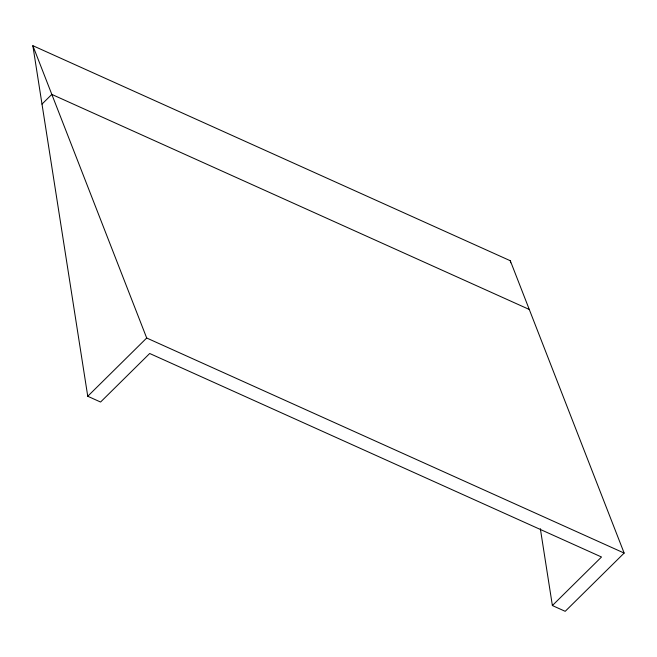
<?xml version="1.0" encoding="UTF-8"?>
<svg xmlns="http://www.w3.org/2000/svg" width="657" height="657" viewBox="0 0 657 657"><rect width="100%" height="100%" fill="white"/><g stroke="black" fill="none" stroke-linecap="round" stroke-linejoin="round"><path stroke-width="0.99" d="M41.999 104.11L51.821 94.403L529.279 309.463M552.381 605.549L601.508 557.005L149.689 353.491L100.57 402.035L87.751 396.261L146.7 338.01L32.85 45.678L510.3 260.739L624.15 553.071L565.201 611.322L552.381 605.549L540.35 528.721M146.7 338.01L624.15 553.071M510.3 260.739L510.62 262.751M32.85 45.678L87.751 396.261"/></g></svg>
